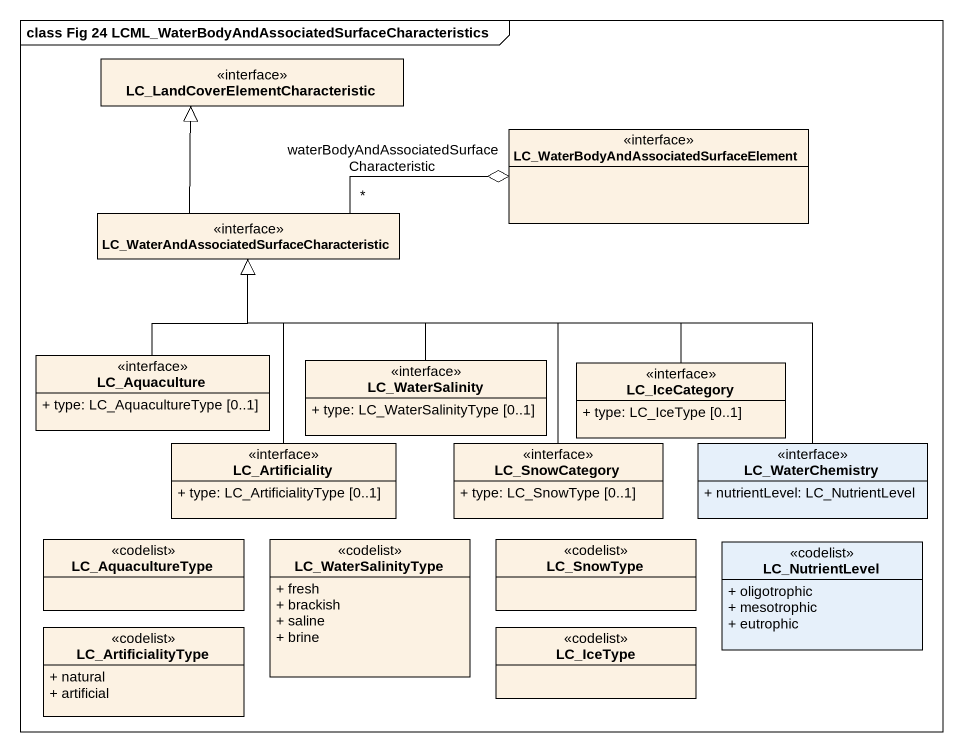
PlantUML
@startuml
mainframe class Fig 24 LCML_WaterBodyAndAssociatedSurfaceCharacteristics
hide circle
hide empty members
skinparam classAttributeIconSize 0
class "LC_LandCoverElementCharacteristic" as LC_LandCoverElementCharacter <<interface>> #FCF2E3
class "LC_WaterBodyAndAssociatedSurfaceElement" as LC_WaterBodyAndAssociatedSur <<interface>> #FCF2E3
class "LC_WaterAndAssociatedSurfaceCharacteristic" as LC_WaterAndAssociatedSurface <<interface>> #FCF2E3
class LC_Aquaculture <<interface>> #FCF2E3 {
  + type: LC_AquacultureType [0..1]
}
class LC_WaterSalinity <<interface>> #FCF2E3 {
  + type: LC_WaterSalinityType [0..1]
}
class LC_IceCategory <<interface>> #FCF2E3 {
  + type: LC_IceType [0..1]
}
class LC_Artificiality <<interface>> #FCF2E3 {
  + type: LC_ArtificialityType [0..1]
}
class LC_SnowCategory <<interface>> #FCF2E3 {
  + type: LC_SnowType [0..1]
}
class LC_WaterChemistry <<interface>> {
  + nutrientLevel: LC_NutrientLevel
}
class LC_AquacultureType <<codelist>> #FCF2E3
class LC_WaterSalinityType <<codelist>> #FCF2E3 {
  + fresh
  + brackish
  + saline
  + brine
}
class LC_SnowType <<codelist>> #FCF2E3
class LC_NutrientLevel <<codelist>> {
  + oligotrophic
  + mesotrophic
  + eutrophic
}
class LC_ArtificialityType <<codelist>> #FCF2E3 {
  + natural
  + artificial
}
class LC_IceType <<codelist>> #FCF2E3
LC_WaterAndAssociatedSurface -up-|> LC_LandCoverElementCharacter
LC_WaterAndAssociatedSurface "*" -right-o LC_WaterBodyAndAssociatedSur : waterBodyAndAssociatedSurfaceCharacteristic
LC_Aquaculture -up-|> LC_WaterAndAssociatedSurface
LC_WaterSalinity -up-|> LC_WaterAndAssociatedSurface
LC_IceCategory -left-|> LC_WaterAndAssociatedSurface
LC_Artificiality -up-|> LC_WaterAndAssociatedSurface
LC_SnowCategory -up-|> LC_WaterAndAssociatedSurface
LC_WaterChemistry -left-|> LC_WaterAndAssociatedSurface
@enduml
